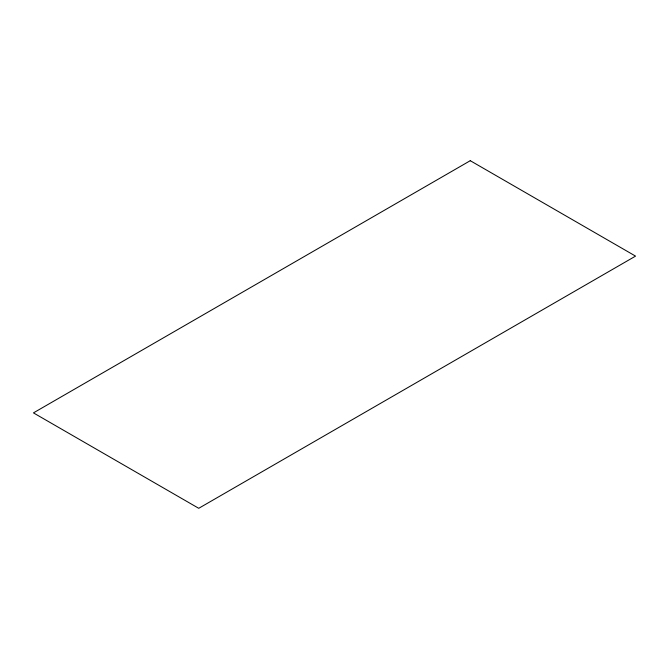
<?xml version="1.0" encoding="UTF-8"?>
<svg xmlns="http://www.w3.org/2000/svg" width="669" height="669" viewBox="0 0 669 669"><rect width="100%" height="100%" fill="white"/><g stroke="black" fill="none" stroke-linecap="round" stroke-linejoin="round"><path stroke-width="1" d="M470.265 160.694L33.45 412.882L198.735 508.306L635.55 256.118L470.265 160.694"/></g></svg>
